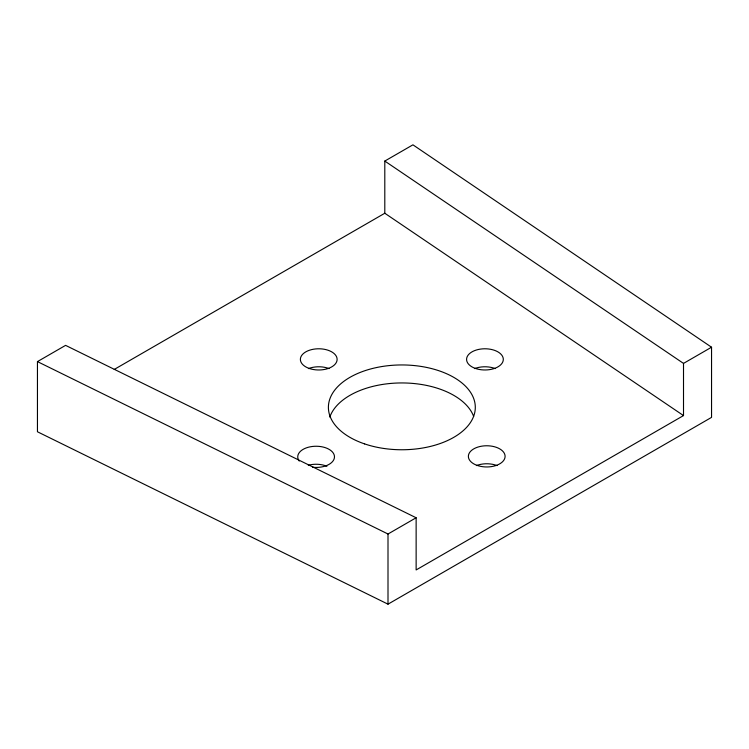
<?xml version="1.0" encoding="UTF-8"?>
<svg xmlns="http://www.w3.org/2000/svg" width="749" height="749" viewBox="0 0 749 749"><rect width="100%" height="100%" fill="white"/><g stroke="black" fill="none" stroke-linecap="round" stroke-linejoin="round"><path stroke-width="1.12" d="M37.45 361.608L65.584 345.364L416.135 517.765L416.135 569.942L683.509 415.583L683.509 363.405L384.799 161.063L412.933 144.829L711.55 347.218L711.55 417.38L388.001 604.171L37.45 431.77L37.45 361.608L388.001 534.009L416.135 517.765M114.222 369.454L384.799 213.24L384.799 161.063M683.509 363.405L711.55 347.218M384.799 213.24L683.509 415.583M388.001 534.009L388.001 604.171M299.263 461.066A18.36 10.598 0 0 1 312.296 446.479A18.36 10.598 0 0 1 334.475 456.74A18.36 10.598 0 0 1 312.679 467.264M476.42 465.588A18.36 10.598 0 0 1 497.055 465.588M329.822 417.062A73.449 42.403 0 0 1 401.295 382.945A73.449 42.403 0 0 1 473.658 416.435M474.623 368.602A18.36 10.598 0 0 1 495.267 368.602M308.438 368.602A18.36 10.598 0 0 1 329.083 368.602M308.298 465.251A18.36 10.598 0 0 1 326.91 466.271M477.066 465.372A18.36 10.598 0 0 0 505.088 456.693A18.36 10.598 0 0 0 478.059 447.022A18.36 10.598 0 0 0 477.066 465.372M309.58 368.564A18.36 10.598 0 0 0 337.116 359.38A18.36 10.598 0 0 0 309.58 350.195A18.36 10.598 0 0 0 309.58 368.564M475.269 368.386A18.36 10.598 0 0 0 503.3 359.717A18.36 10.598 0 0 0 476.27 350.036A18.36 10.598 0 0 0 475.269 368.386M364.613 443.904A73.449 42.403 0 0 0 475.297 407.699A73.449 42.403 0 0 0 365.652 370.455A73.449 42.403 0 0 0 364.613 443.904"/></g></svg>
